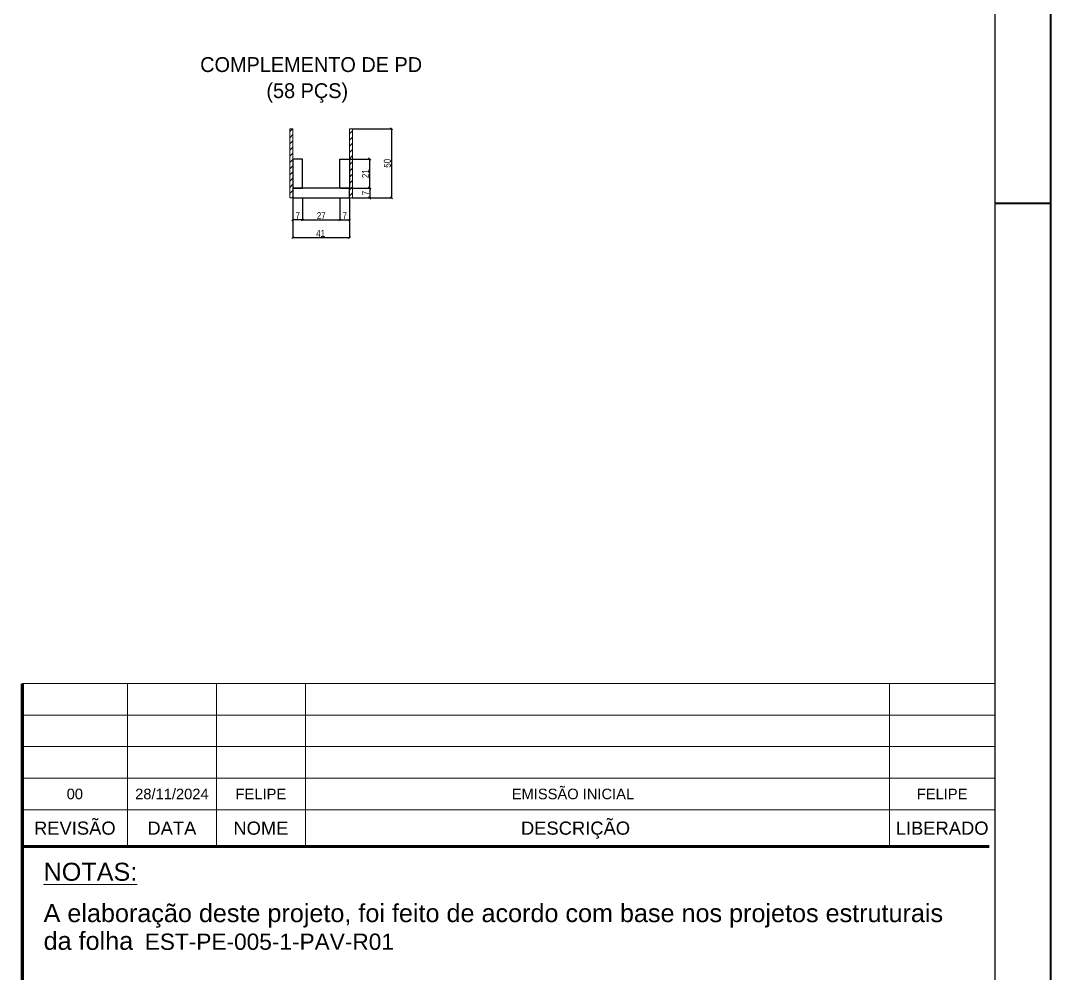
# Model space of a CAD drawing. Extents: x 17311 to 161354, y 153625 to 210355.
# Drawn here: x 22830 to 24320, y 206376 to 207755 of the extents above; entities that cross this region are included whole.
import ezdxf
from ezdxf.enums import TextEntityAlignment as Align

# ---------------------------------------------------------------- set-up
doc = ezdxf.new("R2010")
doc.units = 0
doc.layers.get('0').update_dxf_attribs({"linetype": 'CONTINUOUS'})
doc.layers.get('DEFPOINTS').update_dxf_attribs({"linetype": 'CONTINUOUS'})
for name, color, linetype, lineweight in [('CARIMBO', 7, 'CONTINUOUS', 9), ('FOLHA', 255, 'CONTINUOUS', 40), ('SARRAFO_2_2X7', 24, 'CONTINUOUS', 15)]:
    doc.layers.add(name, color=color, linetype=linetype, lineweight=lineweight)
for name, color, linetype in [('COTA', 241, 'CONTINUOUS'), ('detalhes', 4, 'CONTINUOUS'), ('SARR_7x7', 40, 'CONTINUOUS')]:
    doc.layers.add(name, color=color, linetype=linetype)
doc.styles.add('ARIAL', font='arial.ttf')
doc.styles.add('COTA TECNICA 2X', font='techl___.ttf', dxfattribs={"height": 10})
doc.styles.add('ROMAS860', font='ROMAS860.SHX', dxfattribs={"height": 8.5})
doc.dimstyles.new('SECAO', dxfattribs={"dimscale": 0.333333, "dimtxt": 5, "dimasz": 9, "dimexe": 3, "dimexo": 3, "dimgap": 3, "dimtad": 1, "dimdec": 1, "dimlfac": 0.5, "dimzin": 12, "dimdsep": 46, "dimtxsty": 'COTA TECNICA 2X', "dimblk1": 'OBLIQUE', "dimblk2": 'OBLIQUE', "dimsah": 1, "dimcen": 0.9, "dimclrd": 4, "dimclre": 4, "dimclrt": 240, "dimadec": 1, "dimazin": 3, "dimtfac": 1, "dimtdec": 1, "dimtmove": 0, "dimatfit": 3, "dimfxl": 1, "dimtolj": 1, "dimtzin": 12, "dimarcsym": 0})
pattern_1 = [(45, (341.7963, -2197.964), (-4.49012806, 4.49012806), [])]

# ---------------------------------------------------------------- blocks, each defined once
blk = doc.blocks.new('Revisão Carimbo')
at = {"color": 30}
for p, q in [((0, 155), (925, 155)), ((100, 35), (100, 155)), ((184.66, 35), (184.66, 155)), ((269.32, 35), (269.32, 155)), ((825, 35), (825, 155)), ((0, 125), (925, 125)), ((0, 95), (925, 95)), ((0, 65), (925, 65))]:
    blk.add_line(p, q, dxfattribs=at)
for points, const_width in [([(0, 0), (0, 155)], 3), ([(0, 35), (925, 35)], 1), ([(100, 35), (100, 0)], 1), ([(184.66, 35), (184.66, 0)], 1), ([(269.32, 35), (269.32, 0)], 1), ([(825, 35), (825, 0)], 1), ([(0, 0), (920, 0)], 3)]:
    blk.add_lwpolyline(points, dxfattribs=dict(at, const_width=const_width))
at = {"color": 7, "style": 'ARIAL'}
for s, p in [('REVISÃO', (50, 17.5)), ('DATA', (142.33, 17.5)), ('NOME', (226.99, 17.5)), ('DESCRIÇÃO', (526.27, 17.5)), ('LIBERADO', (875, 17.5))]:
    blk.add_text(s, height=12.5, dxfattribs=at).set_placement(p, align=Align.MIDDLE_CENTER)
at = {"layer": 'CARIMBO', "color": 7, "style": 'ARIAL'}
for tag, p in [('REVISÃO_03', (50, 140)), ('DATA', (142.33, 140)), ('NOME', (226.99, 140)), ('LIBERADO', (875, 140)), ('REVISÃO_02', (50, 110)), ('DATA', (142.33, 110)), ('NOME', (226.99, 110)), ('LIBERADO', (875, 110)), ('REVISÃO_01', (50, 80)), ('DATA', (142.33, 80)), ('NOME', (226.99, 80)), ('LIBERADO', (875, 80)), ('REVISÃO_00', (50, 50)), ('DATA', (142.33, 50)), ('NOME', (226.99, 50)), ('LIBERADO', (875, 50))]:
    blk.add_attdef(tag, text='', height=10, dxfattribs=at).set_placement(p, align=Align.MIDDLE_CENTER)
for p in [(279.32, 140), (279.32, 110), (279.32, 80), (279.32, 50)]:
    blk.add_attdef('DESCRIÇÃO', text='', height=10, dxfattribs=at).set_placement(p, align=Align.MIDDLE_LEFT)
blk = doc.blocks.new('_Oblique')
at = {"color": 0, "linetype": 'ByBlock', "lineweight": -2}
blk.add_line((-0.5, -0.5), (0.5, 0.5), dxfattribs=at)
blk = doc.blocks.new('*D3557')
at = {"layer": 'DEFPOINTS', "color": 0, "transparency": 16777216}
for p in [(23223.6, 207498.4), (23305.6, 207498.4), (23305.6, 207440.9)]:
    blk.add_point(p, dxfattribs=at)
at = {"layer": 'detalhes', "color": 4, "lineweight": -2, "transparency": 16777216}
for p, q in [((23223.6, 207497.4), (23223.6, 207439.9)), ((23305.6, 207497.4), (23305.6, 207439.9)), ((23223.6, 207440.9), (23305.6, 207440.9))]:
    blk.add_line(p, q, dxfattribs=at)
at = {"layer": 'detalhes', "color": 4, "lineweight": -2, "transparency": 16777216, "xscale": 3, "yscale": 3, "zscale": 3, "rotation": 180}
blk.add_blockref('_Oblique', (23223.6, 207440.9), dxfattribs=at)
at = {"layer": 'detalhes', "color": 4, "lineweight": -2, "transparency": 16777216, "xscale": 3, "yscale": 3, "zscale": 3}
blk.add_blockref('_Oblique', (23305.6, 207440.9), dxfattribs=at)
at = {"layer": 'detalhes', "color": 240, "transparency": 16777216, "insert": (23263.6, 207447), "char_height": 10, "attachment_point": 5, "style": 'COTA TECNICA 2X'}
blk.add_mtext('\\A1;41', dxfattribs=at)
blk = doc.blocks.new('*D3558')
at = {"layer": 'DEFPOINTS', "color": 0, "transparency": 16777216}
for p in [(23237.6, 207498.4), (23291.6, 207498.4), (23291.6, 207466.6)]:
    blk.add_point(p, dxfattribs=at)
at = {"layer": 'detalhes', "color": 4, "lineweight": -2, "transparency": 16777216}
for p, q in [((23237.6, 207497.4), (23237.6, 207465.6)), ((23291.6, 207497.4), (23291.6, 207465.6)), ((23237.6, 207466.6), (23291.6, 207466.6))]:
    blk.add_line(p, q, dxfattribs=at)
at = {"layer": 'detalhes', "color": 4, "lineweight": -2, "transparency": 16777216, "xscale": 3, "yscale": 3, "zscale": 3, "rotation": 180}
blk.add_blockref('_Oblique', (23237.6, 207466.6), dxfattribs=at)
at = {"layer": 'detalhes', "color": 4, "lineweight": -2, "transparency": 16777216, "xscale": 3, "yscale": 3, "zscale": 3}
blk.add_blockref('_Oblique', (23291.6, 207466.6), dxfattribs=at)
at = {"layer": 'detalhes', "color": 240, "transparency": 16777216, "insert": (23264.6, 207472.7), "char_height": 10, "attachment_point": 5, "style": 'COTA TECNICA 2X'}
blk.add_mtext('\\A1;27', dxfattribs=at)
blk = doc.blocks.new('*D3559')
at = {"layer": 'DEFPOINTS', "color": 0, "transparency": 16777216}
for p in [(23291.6, 207466.6), (23305.6, 207466.6), (23305.6, 207466.6)]:
    blk.add_point(p, dxfattribs=at)
at = {"layer": 'detalhes', "color": 4, "lineweight": -2, "transparency": 16777216}
blk.add_line((23291.6, 207466.6), (23305.6, 207466.6), dxfattribs=at)
at = {"layer": 'detalhes', "color": 4, "lineweight": -2, "transparency": 16777216, "xscale": 3, "yscale": 3, "zscale": 3, "rotation": 180}
blk.add_blockref('_Oblique', (23291.6, 207466.6), dxfattribs=at)
at = {"layer": 'detalhes', "color": 4, "lineweight": -2, "transparency": 16777216, "xscale": 3, "yscale": 3, "zscale": 3}
blk.add_blockref('_Oblique', (23305.6, 207466.6), dxfattribs=at)
at = {"layer": 'detalhes', "color": 240, "transparency": 16777216, "insert": (23298.6, 207472.7), "char_height": 10, "attachment_point": 5, "style": 'COTA TECNICA 2X'}
blk.add_mtext('\\A1;7', dxfattribs=at)
blk = doc.blocks.new('*D3560')
at = {"layer": 'DEFPOINTS', "color": 0, "transparency": 16777216}
for p in [(23223.6, 207466.6), (23223.6, 207466.6), (23237.6, 207466.6)]:
    blk.add_point(p, dxfattribs=at)
at = {"layer": 'detalhes', "color": 4, "lineweight": -2, "transparency": 16777216}
blk.add_line((23237.6, 207466.6), (23223.6, 207466.6), dxfattribs=at)
at = {"layer": 'detalhes', "color": 4, "lineweight": -2, "transparency": 16777216, "xscale": 3, "yscale": 3, "zscale": 3, "rotation": 180}
blk.add_blockref('_Oblique', (23223.6, 207466.6), dxfattribs=at)
at = {"layer": 'detalhes', "color": 4, "lineweight": -2, "transparency": 16777216, "xscale": 3, "yscale": 3, "zscale": 3}
blk.add_blockref('_Oblique', (23237.6, 207466.6), dxfattribs=at)
at = {"layer": 'detalhes', "color": 240, "transparency": 16777216, "insert": (23230.6, 207472.7), "char_height": 10, "attachment_point": 5, "style": 'COTA TECNICA 2X'}
blk.add_mtext('\\A1;7', dxfattribs=at)
blk = doc.blocks.new('*D3561')
at = {"layer": 'DEFPOINTS', "color": 0, "transparency": 16777216}
for p in [(23291.6, 207512.4), (23309.6, 207498.4), (23334.7, 207498.4)]:
    blk.add_point(p, dxfattribs=at)
at = {"layer": 'detalhes', "color": 4, "lineweight": -2, "transparency": 16777216}
for p, q in [((23292.6, 207512.4), (23335.7, 207512.4)), ((23334.7, 207512.4), (23334.7, 207498.4)), ((23310.6, 207498.4), (23335.7, 207498.4))]:
    blk.add_line(p, q, dxfattribs=at)
at = {"layer": 'detalhes', "color": 4, "lineweight": -2, "transparency": 16777216, "xscale": 3, "yscale": 3, "zscale": 3}
for p, rotation in [((23334.7, 207512.4), 90), ((23334.7, 207498.4), 270)]:
    blk.add_blockref('_Oblique', p, dxfattribs=dict(at, rotation=rotation))
at = {"layer": 'detalhes', "color": 240, "transparency": 16777216, "insert": (23328.6, 207505.4), "char_height": 10, "attachment_point": 5, "rotation": 90, "style": 'COTA TECNICA 2X'}
blk.add_mtext('\\A1;7', dxfattribs=at)
blk = doc.blocks.new('*D3562')
at = {"layer": 'DEFPOINTS', "color": 0, "transparency": 16777216}
for p in [(23305.6, 207554.3), (23334.7, 207554.3), (23305.6, 207512.4)]:
    blk.add_point(p, dxfattribs=at)
at = {"layer": 'detalhes', "color": 4, "lineweight": -2, "transparency": 16777216}
for p, q in [((23306.6, 207554.3), (23335.7, 207554.3)), ((23334.7, 207512.4), (23334.7, 207554.3)), ((23306.6, 207512.4), (23335.7, 207512.4))]:
    blk.add_line(p, q, dxfattribs=at)
at = {"layer": 'detalhes', "color": 4, "lineweight": -2, "transparency": 16777216, "xscale": 3, "yscale": 3, "zscale": 3}
for p, rotation in [((23334.7, 207554.3), 90), ((23334.7, 207512.4), 270)]:
    blk.add_blockref('_Oblique', p, dxfattribs=dict(at, rotation=rotation))
at = {"layer": 'detalhes', "color": 240, "transparency": 16777216, "insert": (23328.6, 207533.3), "char_height": 10, "attachment_point": 5, "rotation": 90, "style": 'COTA TECNICA 2X'}
blk.add_mtext('\\A1;21', dxfattribs=at)
blk = doc.blocks.new('*D3556')
at = {"layer": 'DEFPOINTS', "color": 0, "transparency": 16777216}
for p in [(23307.8, 207598.4), (23307.8, 207498.4), (23366.4, 207498.4)]:
    blk.add_point(p, dxfattribs=at)
at = {"layer": 'detalhes', "color": 4, "lineweight": -2, "transparency": 16777216}
for p, q in [((23308.8, 207598.4), (23367.4, 207598.4)), ((23366.4, 207598.4), (23366.4, 207498.4)), ((23308.8, 207498.4), (23367.4, 207498.4))]:
    blk.add_line(p, q, dxfattribs=at)
at = {"layer": 'detalhes', "color": 4, "lineweight": -2, "transparency": 16777216, "xscale": 3, "yscale": 3, "zscale": 3}
for p, rotation in [((23366.4, 207598.4), 90), ((23366.4, 207498.4), 270)]:
    blk.add_blockref('_Oblique', p, dxfattribs=dict(at, rotation=rotation))
at = {"layer": 'detalhes', "color": 240, "transparency": 16777216, "insert": (23360.3, 207548.4), "char_height": 10, "attachment_point": 5, "rotation": 90, "style": 'COTA TECNICA 2X'}
blk.add_mtext('\\A1;50', dxfattribs=at)

msp = doc.modelspace()

# ---------------------------------------------------------------- hatches: boundary and pattern name
at = {"layer": 'COTA'}
h = msp.add_hatch(dxfattribs=at)
h.set_pattern_fill('ANSI31', color=256, scale=2, style=0)
h.set_pattern_definition(pattern_1)
h.paths.add_polyline_path([(23223.55, 207598.36), (23219.15, 207598.36), (23219.15, 207498.36), (23223.55, 207498.36)])
h = msp.add_hatch(dxfattribs=at)
h.set_pattern_fill('ANSI31', color=256, scale=2, style=0)
h.set_pattern_definition(pattern_1)
h.paths.add_polyline_path([(23305.55, 207598.36), (23309.95, 207598.36), (23309.95, 207498.36), (23305.55, 207498.36)])

# ---------------------------------------------------------------- linework, layer by layer
at = {"color": 30}
msp.add_line((24239.28, 210274.17), (24239.28, 205180.82), dxfattribs=at)
at = {"linetype": 'Continuous'}
msp.add_lwpolyline([(23245.55, 207498.36), (23305.55, 207498.36), (23305.55, 207512.36), (23223.55, 207512.36), (23223.55, 207498.36), (23245.55, 207498.36)], dxfattribs=at)
at = {"layer": 'CARIMBO', "color": 30, "const_width": 4.81}
msp.add_lwpolyline([(22831.93, 206065.43), (22831.93, 206559.94)], dxfattribs=at)
at = {"layer": 'FOLHA'}
for p, q in [((24319.75, 210354.64), (24319.75, 205100.34)), ((24319.75, 207490.37), (24239.28, 207490.37))]:
    msp.add_line(p, q, dxfattribs=at)
at = {"layer": 'SARR_7x7', "linetype": 'Continuous'}
for points in [[(23223.55, 207512.36), (23237.55, 207512.36), (23237.55, 207554.55), (23223.55, 207554.55)], [(23305.55, 207512.36), (23291.55, 207512.36), (23291.55, 207554.33), (23305.55, 207554.33)]]:
    msp.add_lwpolyline(points, close=True, dxfattribs=at)
at = {"layer": 'SARRAFO_2_2X7', "linetype": 'ByBlock'}
for points in [[(23219.15, 207498.36), (23223.55, 207498.36), (23223.55, 207598.36), (23219.15, 207598.36)], [(23309.95, 207498.36), (23305.55, 207498.36), (23305.55, 207598.36), (23309.95, 207598.36)]]:
    msp.add_lwpolyline(points, close=True, dxfattribs=at)

# ---------------------------------------------------------------- block references
at = {"layer": 'CARIMBO', "color": 1}
ref = msp.add_blockref('Revisão Carimbo', (22831.93, 206559.94), dxfattribs=dict(at, xscale=1.521306782336413, yscale=1.521306782336413, zscale=1.521306782336413))
ref.add_attrib('REVISÃO_00', '00', dxfattribs={"color": 1, "height": 15.213, "style": 'ARIAL'}).set_placement((22908, 206636), align=Align.MIDDLE_CENTER)
ref.add_attrib('DATA', '28/11/2024', dxfattribs={"color": 1, "height": 15.213, "style": 'ARIAL'}).set_placement((23048.46, 206636), align=Align.MIDDLE_CENTER)
ref.add_attrib('NOME', 'FELIPE', dxfattribs={"color": 1, "height": 15.213, "style": 'ARIAL'}).set_placement((23177.25, 206636), align=Align.MIDDLE_CENTER)
ref.add_attrib('DESCRIÇÃO', '                                                EMISSÃO INICIAL', dxfattribs={"color": 1, "height": 15.2131, "style": 'ARIAL'}).set_placement((23256.86, 206636), align=Align.MIDDLE_LEFT)
ref.add_attrib('LIBERADO', 'FELIPE', dxfattribs={"color": 1, "height": 15.213, "style": 'ARIAL'}).set_placement((24163.08, 206636), align=Align.MIDDLE_CENTER)

# ---------------------------------------------------------------- texts
at = {"linetype": 'Continuous', "style": 'ROMAS860'}
for s, p in [('COMPLEMENTO DE PD', (23089.4, 207680.52)), ('(58 PÇS)', (23185.22, 207642.73))]:
    msp.add_text(s, height=21.505, dxfattribs=at).set_placement(p)
at = {"layer": 'CARIMBO', "style": 'ARIAL'}
for s, height, p in [('%%UNOTAS:', 26.071, (22862.82, 206510.4)), ('A elaboração deste projeto, foi feito de acordo com base nos projetos estruturais', 26.0708, (22862.82, 206450.59)), ('da folha', 26.071, (22862.82, 206410.48))]:
    msp.add_text(s, height=height, dxfattribs=at).set_placement(p)
at = {"layer": 'CARIMBO', "color": 1, "style": 'ARIAL'}
msp.add_text('EST-PE-005-1-PAV-R01', height=23.4637, dxfattribs=at).set_placement((23009.14, 206410.48))

# ---------------------------------------------------------------- dimensions: what is measured, and where the dimension line sits
at = {"layer": 'detalhes', "color": 3}
for base, p1, p2, picture, middle in [((23366.39, 207498.36), (23307.75, 207598.36), (23307.75, 207498.36), '*D3556', (23360.28, 207548.36)), ((23334.7, 207554.33), (23305.55, 207512.36), (23305.55, 207554.33), '*D3562', (23328.64, 207533.35)), ((23334.7, 207498.36), (23291.55, 207512.36), (23309.61, 207498.36), '*D3561', (23328.63, 207505.36))]:
    dim = msp.add_linear_dim(base=base, p1=p1, p2=p2, angle=90, dimstyle='SECAO', dxfattribs=at)
    dim.commit()
    dim.dimension.update_dxf_attribs({"geometry": picture, "text_midpoint": middle})
for base, p1, p2, picture, middle in [((23305.55, 207440.9), (23223.55, 207498.36), (23305.55, 207498.36), '*D3557', (23263.55, 207440.9)), ((23291.55, 207466.62), (23237.55, 207498.36), (23291.55, 207498.36), '*D3558', (23264.55, 207466.62)), ((23305.55, 207466.62), (23291.55, 207466.62), (23305.55, 207466.62), '*D3559', (23298.55, 207466.62))]:
    dim = msp.add_linear_dim(base=base, p1=p1, p2=p2, dimstyle='SECAO', dxfattribs=at)
    dim.commit()
    dim.dimension.update_dxf_attribs({"geometry": picture, "text_midpoint": middle, "dimtype": 160})
dim = msp.add_linear_dim(base=(23223.55, 207466.62), p1=(23237.55, 207466.62), p2=(23223.55, 207466.62), dimstyle='SECAO', dxfattribs=at)
dim.commit()
dim.dimension.update_dxf_attribs({"geometry": '*D3560', "text_midpoint": (23230.55, 207472.7)})

doc.saveas('drawing.dxf')
